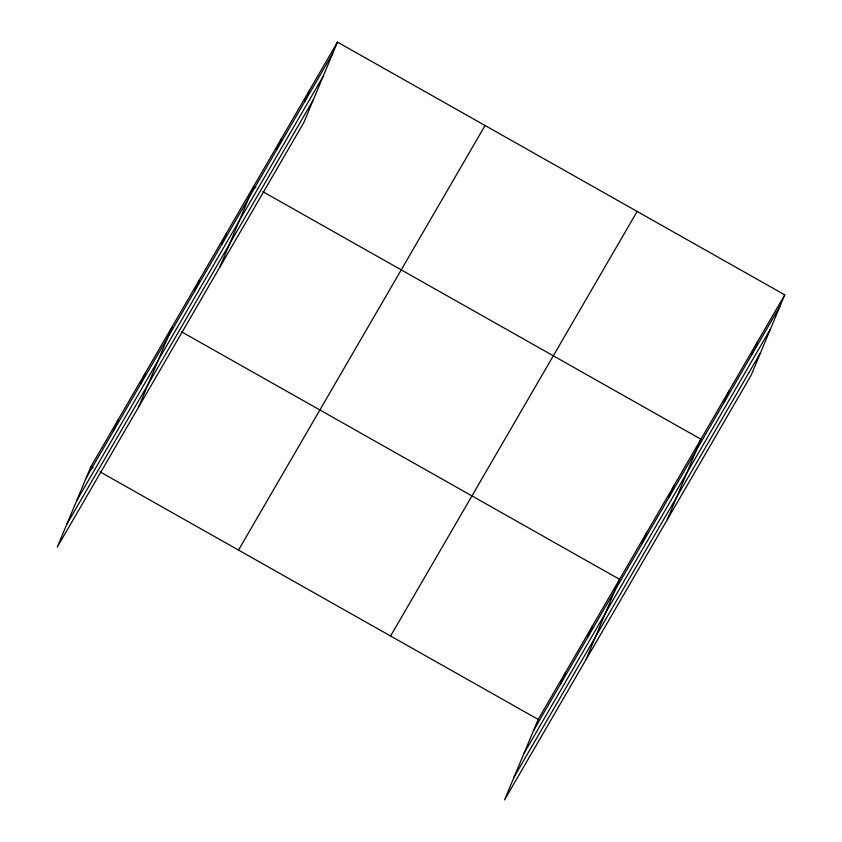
<?xml version="1.0" encoding="UTF-8"?>
<svg xmlns="http://www.w3.org/2000/svg" width="842" height="842" viewBox="0 0 842 842"><rect width="100%" height="100%" fill="white"/><g stroke="black" fill="none" stroke-linecap="round" stroke-linejoin="round"><path stroke-width="1.26" d="M337.463 42.1L90.904 466.668L57.245 547.142L303.804 122.574L337.463 42.1L784.755 294.858L751.096 375.332L504.537 799.9L538.196 719.426L784.755 294.858M113.333 431.199L118.027 419.969M140.456 384.499L145.15 373.269M138.614 407.033L172.273 326.559M194.691 291.09L199.396 279.86M221.814 244.39L226.519 233.16M219.972 266.925L253.642 186.45L255.926 187.745M276.881 149.571L281.586 138.341M304.825 101.45L309.53 90.22M560.614 683.957L565.319 672.726M587.737 637.257L592.431 626.027M585.895 659.791L619.554 579.317L181.43 331.737M641.983 543.848L646.677 532.618M669.106 497.148L673.8 485.918M667.264 519.682L700.923 439.219L262.788 191.629M724.162 402.329L728.867 391.098M752.106 354.208L756.811 342.978M86.21 477.898L332.769 53.33M76.654 500.748L323.212 76.18M66.802 524.292L313.361 99.724M238.518 550.079L485.076 125.511M390.593 636.015L637.152 211.447M533.491 730.667L780.05 306.099M523.934 753.516L770.493 328.938M514.094 777.05L760.652 352.482M90.904 466.668L93.199 467.963M100.061 471.846L538.196 719.426"/></g></svg>
